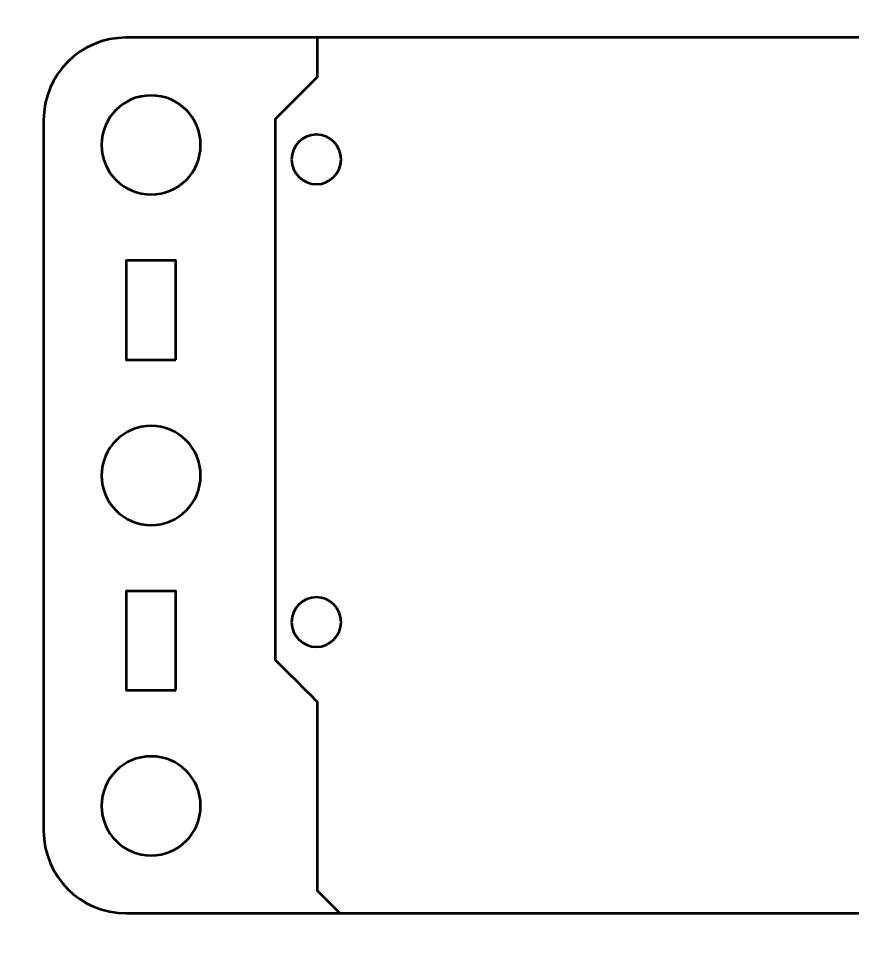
# Model space of a CAD drawing. Header units: centimetres. Extents: x -21 to 0, y -29.7 to 0.
# Drawn here: x -10.5 to -5.46, y -17.31 to -11.61 of the extents above; entities that cross this region are included whole.
import ezdxf

# ---------------------------------------------------------------- set-up
doc = ezdxf.new("R2010")
doc.units = ezdxf.units.CM
doc.header["$MEASUREMENT"] = 0
doc.layers.add('Layer 1', color=7, linetype='Continuous')

msp = doc.modelspace()

# ---------------------------------------------------------------- linework, layer by layer
at = {"layer": 'Layer 1', "color": 22, "lineweight": 53}
msp.add_open_spline([(-21.00002, -29.19996), (-21.00002, -29.19996), (-21.00002, -0.49992), (-21.00002, -0.49992), (-21.00002, -0.49992), (-21.00002, -0.22295), (-20.77693, 0.00004), (-20.49993, 0.00004), (-20.49993, 0.00004), (-20.49993, 0.00004), (-0.50008, 0.00004), (-0.50008, 0.00004), (-0.50008, 0.00004), (-0.22294, 0.00004), (0.00002, -0.22295), (0.00002, -0.49992), (0.00002, -0.49992), (0.00002, -0.49992), (0.00002, -29.19996), (0.00002, -29.19996), (0.00002, -29.19996), (0.00002, -29.47696), (-0.22294, -29.70005), (-0.50008, -29.70005), (-0.50008, -29.70005), (-0.50008, -29.70005), (-20.49993, -29.70005), (-20.49993, -29.70005), (-20.49993, -29.70005), (-20.77693, -29.70005), (-21.00002, -29.47696), (-21.00002, -29.19996)], degree=3, knots=[0, 0, 0, 0, 0.125, 0.125, 0.125, 0.125, 0.25, 0.25, 0.25, 0.25, 0.375, 0.375, 0.375, 0.375, 0.5, 0.5, 0.5, 0.5, 0.625, 0.625, 0.625, 0.625, 0.75, 0.75, 0.75, 0.75, 0.875, 0.875, 0.875, 0.875, 1, 1, 1, 1], dxfattribs=at)
at = {"layer": 'Layer 1', "color": 114, "lineweight": 53}
msp.add_open_spline([(-1.55005, -17.02101), (-1.55005, -17.02101), (-3.45, -17.02101), (-3.45, -17.02101), (-3.45, -17.02101), (-3.45, -17.02101), (-3.45, -16.78349), (-3.45, -16.78349), (-3.45, -16.78349), (-3.45, -16.70066), (-3.51717, -16.63349), (-3.6, -16.63349), (-3.6, -16.63349), (-3.68283, -16.63349), (-3.75, -16.70066), (-3.75, -16.78349), (-3.75, -16.78349), (-3.75, -16.78349), (-3.75, -17.02101), (-3.75, -17.02101), (-3.75, -17.02101), (-3.75, -17.02101), (-9.84995, -17.02101), (-9.84995, -17.02101), (-9.84995, -17.02101), (-10.12695, -17.02101), (-10.35005, -16.79792), (-10.35005, -16.52092), (-10.35005, -16.52092), (-10.35005, -16.52092), (-10.35005, -12.22106), (-10.35005, -12.22106), (-10.35005, -12.22106), (-10.35005, -11.94392), (-10.12695, -11.72096), (-9.84995, -11.72096), (-9.84995, -11.72096), (-9.84995, -11.72096), (-3.6385, -11.72096), (-3.6385, -11.72096), (-3.6385, -11.72096), (-3.6385, -11.72096), (-3.6385, -11.90399), (-3.6385, -11.90399), (-3.6385, -11.90399), (-3.6385, -11.98682), (-3.57133, -12.05399), (-3.4885, -12.05399), (-3.4885, -12.05399), (-3.40567, -12.05399), (-3.3385, -11.98682), (-3.3385, -11.90399), (-3.3385, -11.90399), (-3.3385, -11.90399), (-3.3385, -11.72096), (-3.3385, -11.72096), (-3.3385, -11.72096), (-3.3385, -11.72096), (-1.55005, -11.72096), (-1.55005, -11.72096), (-1.55005, -11.72096), (-1.27305, -11.72096), (-1.04995, -11.94392), (-1.04995, -12.22106), (-1.04995, -12.22106), (-1.04995, -12.22106), (-1.04995, -16.52092), (-1.04995, -16.52092), (-1.04995, -16.52092), (-1.04995, -16.79792), (-1.27305, -17.02101), (-1.55005, -17.02101)], degree=3, knots=[0, 0, 0, 0, 0.0555556, 0.0555556, 0.0555556, 0.0555556, 0.1111111, 0.1111111, 0.1111111, 0.1111111, 0.1666667, 0.1666667, 0.1666667, 0.1666667, 0.2222222, 0.2222222, 0.2222222, 0.2222222, 0.2777778, 0.2777778, 0.2777778, 0.2777778, 0.3333333, 0.3333333, 0.3333333, 0.3333333, 0.3888889, 0.3888889, 0.3888889, 0.3888889, 0.4444444, 0.4444444, 0.4444444, 0.4444444, 0.5, 0.5, 0.5, 0.5, 0.5555556, 0.5555556, 0.5555556, 0.5555556, 0.6111111, 0.6111111, 0.6111111, 0.6111111, 0.6666667, 0.6666667, 0.6666667, 0.6666667, 0.7222222, 0.7222222, 0.7222222, 0.7222222, 0.7777778, 0.7777778, 0.7777778, 0.7777778, 0.8333333, 0.8333333, 0.8333333, 0.8333333, 0.8888889, 0.8888889, 0.8888889, 0.8888889, 0.9444444, 0.9444444, 0.9444444, 0.9444444, 1, 1, 1, 1], dxfattribs=at)
at = {"layer": 'Layer 1', "color": 30, "lineweight": 53}
msp.add_open_spline([(-8.55708, -17.02101), (-8.60788, -16.97021), (-8.6417, -16.93639), (-8.6925, -16.88559), (-8.6925, -16.88559), (-8.6925, -16.50459), (-8.6925, -16.12359), (-8.6925, -15.74259), (-8.6925, -15.74259), (-8.77632, -15.65877), (-8.86014, -15.57495), (-8.9465, -15.48859), (-8.9465, -15.48859), (-8.9465, -14.39639), (-8.9465, -13.30419), (-8.9465, -12.21199), (-8.9465, -12.21199), (-8.86268, -12.12817), (-8.77886, -12.04435), (-8.6925, -11.95799), (-8.6925, -11.95799), (-8.6925, -11.87417), (-8.6925, -11.80732), (-8.6925, -11.72096)], degree=3, knots=[0, 0, 0, 0, 0.1666667, 0.1666667, 0.1666667, 0.1666667, 0.3333333, 0.3333333, 0.3333333, 0.3333333, 0.5, 0.5, 0.5, 0.5, 0.6666667, 0.6666667, 0.6666667, 0.6666667, 0.8333333, 0.8333333, 0.8333333, 0.8333333, 1, 1, 1, 1], dxfattribs=at)
at = {"layer": 'Layer 1', "lineweight": 53}
for points in [[(-10.00002, -12.37098), (-10.00002, -12.20532), (-9.86565, -12.07099), (-9.70002, -12.07099), (-9.70002, -12.07099), (-9.53425, -12.07099), (-9.40002, -12.20532), (-9.40002, -12.37098), (-9.40002, -12.37098), (-9.40002, -12.53661), (-9.53425, -12.67098), (-9.70002, -12.67098), (-9.70002, -12.67098), (-9.86565, -12.67098), (-10.00002, -12.53661), (-10.00002, -12.37098)], [(-9.54995, -13.671), (-9.54995, -13.671), (-9.84995, -13.671), (-9.84995, -13.671), (-9.84995, -13.671), (-9.84995, -13.671), (-9.84995, -13.071), (-9.84995, -13.071), (-9.84995, -13.071), (-9.84995, -13.071), (-9.54995, -13.071), (-9.54995, -13.071), (-9.54995, -13.071), (-9.54995, -13.071), (-9.54995, -13.671), (-9.54995, -13.671)], [(-10.00002, -14.37091), (-10.00002, -14.20528), (-9.86565, -14.07091), (-9.70002, -14.07091), (-9.70002, -14.07091), (-9.53425, -14.07091), (-9.40002, -14.20528), (-9.40002, -14.37091), (-9.40002, -14.37091), (-9.40002, -14.53668), (-9.53425, -14.67091), (-9.70002, -14.67091), (-9.70002, -14.67091), (-9.86565, -14.67091), (-10.00002, -14.53668), (-10.00002, -14.37091)], [(-9.54995, -15.67097), (-9.54995, -15.67097), (-9.84995, -15.67097), (-9.84995, -15.67097), (-9.84995, -15.67097), (-9.84995, -15.67097), (-9.84995, -15.07096), (-9.84995, -15.07096), (-9.84995, -15.07096), (-9.84995, -15.07096), (-9.54995, -15.07096), (-9.54995, -15.07096), (-9.54995, -15.07096), (-9.54995, -15.07096), (-9.54995, -15.67097), (-9.54995, -15.67097)], [(-10.00002, -16.37098), (-10.00002, -16.20521), (-9.86565, -16.07098), (-9.70002, -16.07098), (-9.70002, -16.07098), (-9.53425, -16.07098), (-9.40002, -16.20521), (-9.40002, -16.37098), (-9.40002, -16.37098), (-9.40002, -16.53665), (-9.53425, -16.67099), (-9.70002, -16.67099), (-9.70002, -16.67099), (-9.86565, -16.67099), (-10.00002, -16.53665), (-10.00002, -16.37098)]]:
    msp.add_open_spline(points, degree=3, knots=[0, 0, 0, 0, 0.25, 0.25, 0.25, 0.25, 0.5, 0.5, 0.5, 0.5, 0.75, 0.75, 0.75, 0.75, 1, 1, 1, 1], dxfattribs=at)
at = {"layer": 'Layer 1', "color": 250, "lineweight": 53}
for points in [[(-8.85, -12.45849), (-8.85, -12.37566), (-8.78283, -12.30849), (-8.7, -12.30849), (-8.7, -12.30849), (-8.61717, -12.30849), (-8.55, -12.37566), (-8.55, -12.45849), (-8.55, -12.45849), (-8.55, -12.54132), (-8.61717, -12.60849), (-8.7, -12.60849), (-8.7, -12.60849), (-8.78283, -12.60849), (-8.85, -12.54132), (-8.85, -12.45849)], [(-8.85, -15.25849), (-8.85, -15.17566), (-8.78283, -15.10849), (-8.7, -15.10849), (-8.7, -15.10849), (-8.61717, -15.10849), (-8.55, -15.17566), (-8.55, -15.25849), (-8.55, -15.25849), (-8.55, -15.34132), (-8.61717, -15.40849), (-8.7, -15.40849), (-8.7, -15.40849), (-8.78283, -15.40849), (-8.85, -15.34132), (-8.85, -15.25849)]]:
    msp.add_open_spline(points, degree=3, knots=[0, 0, 0, 0, 0.25, 0.25, 0.25, 0.25, 0.5, 0.5, 0.5, 0.5, 0.75, 0.75, 0.75, 0.75, 1, 1, 1, 1], dxfattribs=at)

doc.saveas('drawing.dxf')
